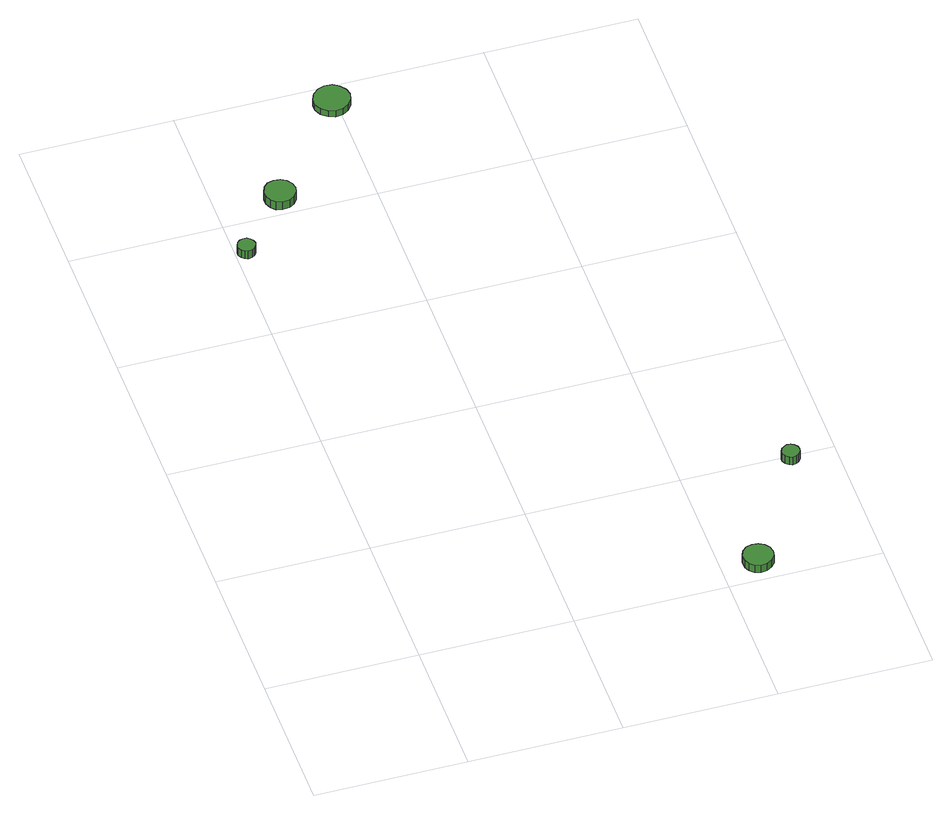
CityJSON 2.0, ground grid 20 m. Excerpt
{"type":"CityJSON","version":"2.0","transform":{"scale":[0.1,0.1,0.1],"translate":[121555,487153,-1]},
"CityObjects":{
"tree1":{"type":"SolitaryVegetationObject","attributes":{"function":"something"},"geometry":[{"type":"MultiSurface","lod":"1","boundaries":[[[0,1,2,3,4,5,6,7,8,9,10,11,12,13,14]],[[15,16,17,18,19,20,21,22,23,24,25,26,27,28,29]],[[0,29,28,1]],[[1,28,27,2]],[[2,27,26,3]],[[3,26,25,4]],[[4,25,24,5]],[[5,24,23,6]],[[6,23,22,7]],[[7,22,21,8]],[[8,21,20,9]],[[9,20,19,10]],[[10,19,18,11]],[[11,18,17,12]],[[12,17,16,13]],[[13,16,15,14]],[[14,15,29,0]]]}]},
"tree2":{"type":"SolitaryVegetationObject","attributes":{"function":"something"},"geometry":[{"type":"MultiSurface","lod":"1","boundaries":[[[30,31,32,33,34,35,36,37,38,39,40,41,42,43,44]],[[45,46,47,48,49,50,51,52,53,54,55,56,57,58,59]],[[30,59,58,31]],[[31,58,57,32]],[[32,57,56,33]],[[33,56,55,34]],[[34,55,54,35]],[[35,54,53,36]],[[36,53,52,37]],[[37,52,51,38]],[[38,51,50,39]],[[39,50,49,40]],[[40,49,48,41]],[[41,48,47,42]],[[42,47,46,43]],[[43,46,45,44]],[[44,45,59,30]]]}]},
"tree3":{"type":"SolitaryVegetationObject","attributes":{"function":"something"},"geometry":[{"type":"MultiSurface","lod":"1","boundaries":[[[60,61,62,63,64,65,66,67,68,69,70,71,72,73,74]],[[75,76,77,78,79,80,81,82,83,84,85,86,87,88,89]],[[60,89,88,61]],[[61,88,87,62]],[[62,87,86,63]],[[63,86,85,64]],[[64,85,84,65]],[[65,84,83,66]],[[66,83,82,67]],[[67,82,81,68]],[[68,81,80,69]],[[69,80,79,70]],[[70,79,78,71]],[[71,78,77,72]],[[72,77,76,73]],[[73,76,75,74]],[[74,75,89,60]]]}]},
"tree4":{"type":"SolitaryVegetationObject","attributes":{"function":"something"},"geometry":[{"type":"MultiSurface","lod":"1","boundaries":[[[90,91,92,93,94,95,96,97,98,99,100,101,102,103,104]],[[105,106,107,108,109,110,111,112,113,114,115,116,117,118,119]],[[90,119,118,91]],[[91,118,117,92]],[[92,117,116,93]],[[93,116,115,94]],[[94,115,114,95]],[[95,114,113,96]],[[96,113,112,97]],[[97,112,111,98]],[[98,111,110,99]],[[99,110,109,100]],[[100,109,108,101]],[[101,108,107,102]],[[102,107,106,103]],[[103,106,105,104]],[[104,105,119,90]]]}]},
"tree5":{"type":"SolitaryVegetationObject","attributes":{"function":"something"},"geometry":[{"type":"MultiSurface","lod":"1","boundaries":[[[120,121,122,123,124,125,126,127,128,129,130,131,132,133,134]],[[135,136,137,138,139,140,141,142,143,144,145,146,147,148,149]],[[120,149,148,121]],[[121,148,147,122]],[[122,147,146,123]],[[123,146,145,124]],[[124,145,144,125]],[[125,144,143,126]],[[126,143,142,127]],[[127,142,141,128]],[[128,141,140,129]],[[129,140,139,130]],[[130,139,138,131]],[[131,138,137,132]],[[132,137,136,133]],[[133,136,135,134]],[[134,135,149,120]]]}]}
},
"vertices":[
[24,743,25],[23,747,25],[20,751,25],[16,754,25],[11,754,25],[7,753,25],[3,750,25],[1,745,25],[1,740,25],[3,736,25],[7,733,25],[11,731,25],[16,732,25],[20,734,25],[23,738,25],[23,738,12],[20,734,12],[16,732,12],[11,731,12],[7,733,12],[3,736,12],[1,740,12],[1,745,12],[3,750,12],[7,753,12],[11,754,12],[16,754,12],[20,751,12],[23,747,12],[24,743,12],
[103,828,19],[101,836,19],[96,843,19],[89,847,19],[80,848,19],[72,846,19],[66,840,19],[63,832,19],[63,824,19],[66,816,19],[72,810,19],[80,808,19],[89,809,19],[96,813,19],[101,820,19],[101,820,6],[96,813,6],[89,809,6],[80,808,6],[72,810,6],[66,816,6],[63,824,6],[63,832,6],[66,840,6],[72,846,6],[80,848,6],[89,847,6],[96,843,6],[101,836,6],[103,828,6],
[466,27,24],[464,35,24],[459,41,24],[452,45,24],[444,46,24],[436,44,24],[430,38,24],[427,31,24],[427,22,24],[430,15,24],[436,9,24],[444,7,24],[452,8,24],[459,12,24],[464,18,24],[464,18,12],[459,12,12],[452,8,12],[444,7,12],[436,9,12],[430,15,12],[427,22,12],[427,31,12],[430,38,12],[436,44,12],[444,46,12],[452,45,12],[459,41,12],[464,35,12],[466,27,12],
[218,970,16],[216,979,16],[210,987,16],[202,992,16],[192,993,16],[183,990,16],[175,983,16],[171,974,16],[171,965,16],[175,956,16],[183,949,16],[192,946,16],[202,947,16],[210,952,16],[216,960,16],[216,960,6],[210,952,6],[202,947,6],[192,946,6],[183,949,6],[175,956,6],[171,965,6],[171,974,6],[175,983,6],[183,990,6],[192,993,6],[202,992,6],[210,987,6],[216,979,6],[218,970,6],
[550,185,30],[549,190,30],[546,194,30],[542,196,30],[537,197,30],[533,195,30],[529,192,30],[527,187,30],[527,183,30],[529,178,30],[533,175,30],[537,173,30],[542,174,30],[546,176,30],[549,180,30],[549,180,17],[546,176,17],[542,174,17],[537,173,17],[533,175,17],[529,178,17],[527,183,17],[527,187,17],[529,192,17],[533,195,17],[537,197,17],[542,196,17],[546,194,17],[549,190,17],[550,185,17]
]}
